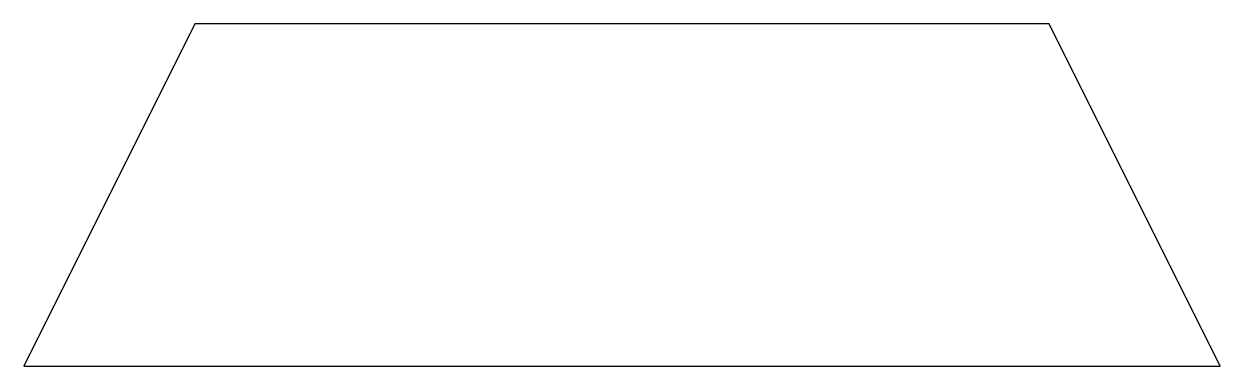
# Model space of a CAD drawing. Extents: x -3.5 to 3.5, y 0 to 2.
import ezdxf

# ---------------------------------------------------------------- set-up
doc = ezdxf.new("R2010")
doc.units = 0
doc.layers.get('0').update_dxf_attribs({"linetype": 'CONTINUOUS'})

msp = doc.modelspace()

# ---------------------------------------------------------------- linework, layer by layer
at = {"color": 0}
msp.add_lwpolyline([(-3.5, 0), (3.5, 0), (2.5, 2), (-2.5, 2), (-3.5, 0)], dxfattribs=at)

doc.saveas('drawing.dxf')
